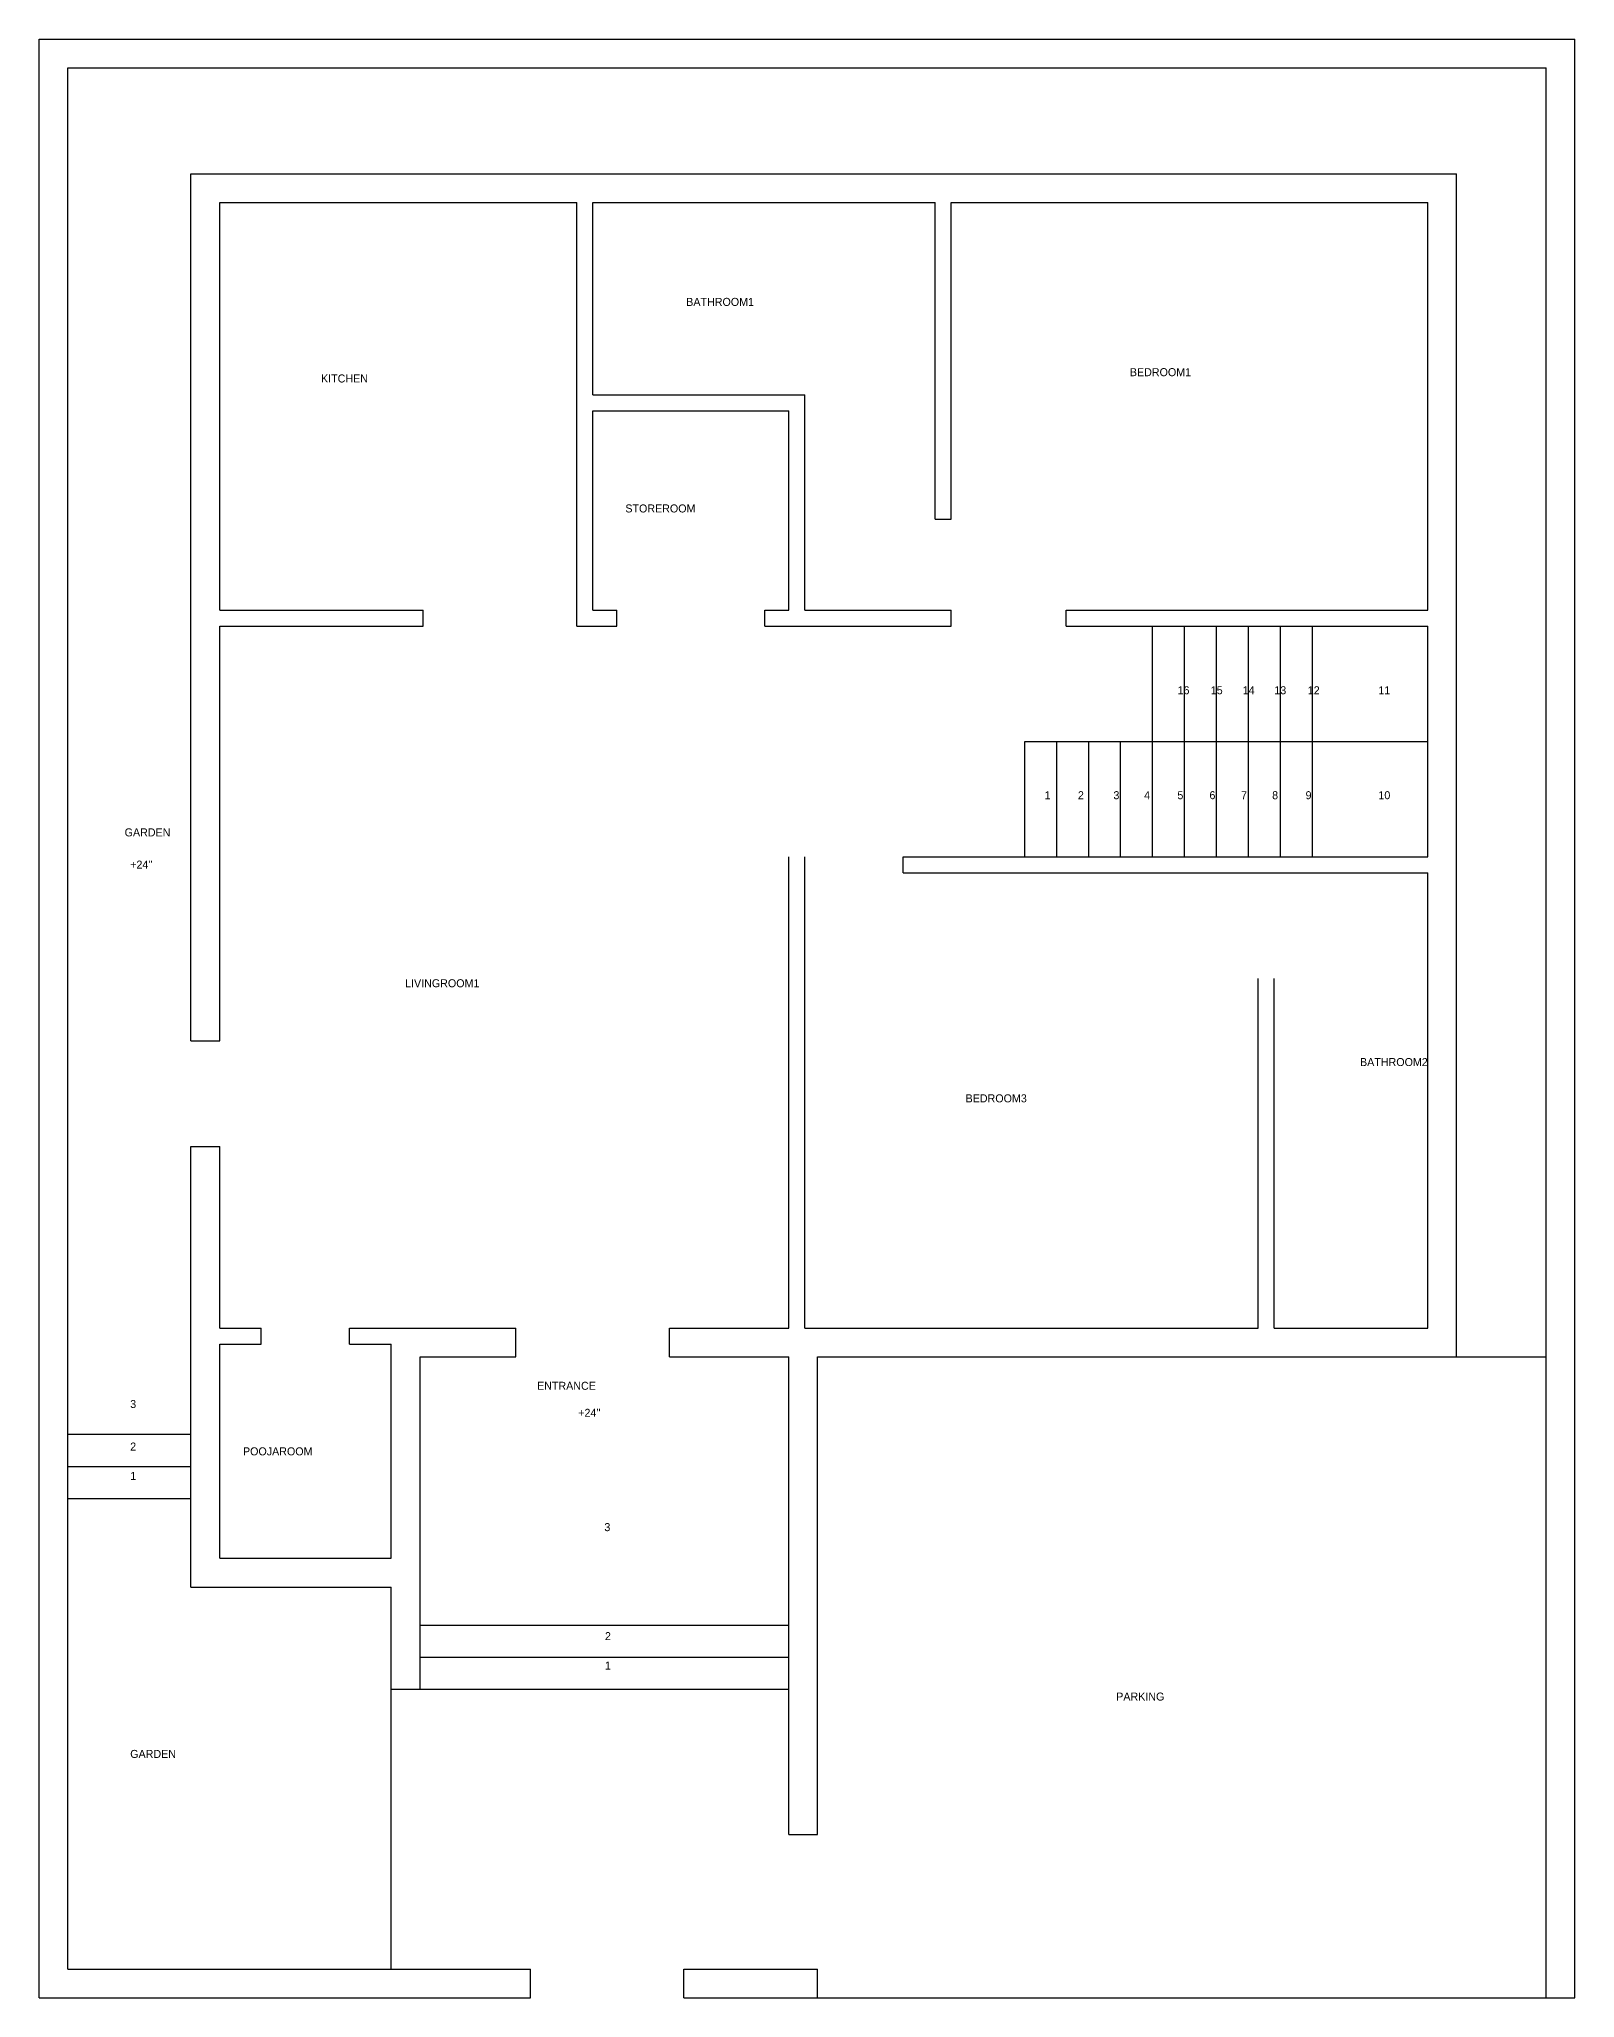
# Model space of a CAD drawing. Header units: metres. Extents: x 0 to 1407, y 0 to 612.
# Drawn here: x 0 to 480, y 0 to 612 of the extents above; entities that cross this region are included whole.
import ezdxf

# ---------------------------------------------------------------- set-up
doc = ezdxf.new("R2010")
doc.units = ezdxf.units.M
for name, color, linetype in [('BathRoom1', 7, 'Continuous'), ('BathRoom2', 7, 'Continuous'), ('BedRoom1', 7, 'Continuous'), ('BedRoom3', 7, 'Continuous'), ('Boundary', 7, 'Continuous'), ('Entrance_Staircase', 7, 'Continuous'), ('Garden', 7, 'Continuous'), ('Garden_Staircase', 7, 'Continuous'), ('Kitchen', 7, 'Continuous'), ('LivingRoom1', 7, 'Continuous'), ('Parking', 7, 'Continuous'), ('PoojaRoom', 7, 'Continuous'), ('Staircase', 7, 'Continuous'), ('StoreRoom', 7, 'Continuous')]:
    doc.layers.add(name, color=color, linetype=linetype)

msp = doc.modelspace()

# ---------------------------------------------------------------- linework, layer by layer
at = {"layer": 'BathRoom1'}
for p, q in [((173.04, 500.84), (173.04, 560.97)), ((173.04, 560.97), (280.04, 560.97)), ((280.04, 462.06), (280.04, 560.97)), ((173.04, 500.84), (239.29, 500.84)), ((239.29, 433.54), (239.29, 500.84)), ((280.04, 462.06), (285.04, 462.06)), ((239.29, 433.54), (285.04, 433.54)), ((285.04, 428.54), (285.04, 433.54))]:
    msp.add_line(p, q, dxfattribs=at)
at = {"layer": 'BathRoom2'}
for p, q in [((381.04, 351.54), (434.04, 351.54)), ((434.04, 209.24), (434.04, 351.54)), ((386.04, 209.24), (386.04, 318.51)), ((386.04, 209.24), (434.04, 209.24))]:
    msp.add_line(p, q, dxfattribs=at)
at = {"layer": 'BedRoom1'}
for p, q in [((285.04, 462.06), (285.04, 560.97)), ((285.04, 560.97), (434.04, 560.97)), ((434.04, 433.54), (434.04, 560.97)), ((321.04, 433.54), (434.04, 433.54)), ((321.04, 428.54), (321.04, 433.54))]:
    msp.add_line(p, q, dxfattribs=at)
at = {"layer": 'BedRoom3'}
for p, q in [((239.29, 209.24), (239.29, 356.54)), ((270.04, 351.54), (270.04, 356.54)), ((270.04, 351.54), (381.04, 351.54)), ((381.04, 209.24), (381.04, 318.51)), ((239.29, 209.24), (381.04, 209.24))]:
    msp.add_line(p, q, dxfattribs=at)
at = {"layer": 'Boundary'}
for p, q in [((0, 0), (0, 612)), ((0, 612), (480, 612)), ((480, 0), (480, 612)), ((153.54, 0), (153.54, 9)), ((0, 0), (153.54, 0)), ((201.54, 0), (243.29, 0)), ((471, 0), (480, 0))]:
    msp.add_line(p, q, dxfattribs=at)
at = {"layer": 'Entrance_Staircase'}
for p, q in [((149.04, 200.24), (149.04, 209.24)), ((197.04, 200.24), (197.04, 209.24)), ((119.04, 96.47), (119.04, 200.24)), ((119.04, 200.24), (149.04, 200.24)), ((197.04, 200.24), (234.29, 200.24)), ((234.29, 51.06), (234.29, 200.24)), ((119.04, 116.47), (234.29, 116.47)), ((119.04, 106.47), (234.29, 106.47)), ((110.04, 96.47), (119.04, 96.47)), ((119.04, 96.47), (234.29, 96.47)), ((234.29, 51.06), (243.29, 51.06)), ((201.54, 9), (243.29, 9)), ((201.54, 0), (201.54, 9))]:
    msp.add_line(p, q, dxfattribs=at)
at = {"layer": 'Garden'}
for p, q in [((9, 9), (9, 603)), ((9, 603), (471, 603)), ((471, 200.24), (471, 603)), ((47.43, 299.04), (47.43, 569.97)), ((47.43, 569.97), (443.04, 569.97)), ((443.04, 200.24), (443.04, 569.97)), ((47.43, 128.36), (47.43, 266.01)), ((47.43, 128.36), (110.04, 128.36)), ((110.04, 9), (110.04, 128.36)), ((9, 9), (153.54, 9))]:
    msp.add_line(p, q, dxfattribs=at)
at = {"layer": 'Garden_Staircase'}
for p, q in [((9, 176.07), (47.43, 176.07)), ((9, 166.07), (47.43, 166.07)), ((9, 156.07), (47.43, 156.07))]:
    msp.add_line(p, q, dxfattribs=at)
at = {"layer": 'Kitchen'}
for p, q in [((56.43, 433.54), (56.43, 560.97)), ((56.43, 560.97), (168.04, 560.97)), ((168.04, 428.54), (168.04, 560.97)), ((56.43, 433.54), (120.04, 433.54)), ((120.04, 428.54), (120.04, 433.54))]:
    msp.add_line(p, q, dxfattribs=at)
at = {"layer": 'LivingRoom1'}
for p, q in [((56.43, 299.04), (56.43, 428.54)), ((56.43, 428.54), (120.04, 428.54)), ((168.04, 428.54), (180.54, 428.54)), ((226.79, 428.54), (285.04, 428.54)), ((234.29, 209.24), (234.29, 356.54)), ((47.43, 299.04), (56.43, 299.04)), ((47.43, 266.01), (56.43, 266.01)), ((56.43, 209.24), (56.43, 266.01)), ((56.43, 209.24), (69.43, 209.24)), ((97.04, 209.24), (110.04, 209.24)), ((110.04, 209.24), (149.04, 209.24)), ((197.04, 209.24), (234.29, 209.24))]:
    msp.add_line(p, q, dxfattribs=at)
at = {"layer": 'Parking'}
for p, q in [((243.29, 51.06), (243.29, 200.24)), ((243.29, 200.24), (471, 200.24)), ((471, 0), (471, 200.24)), ((243.29, 0), (243.29, 9)), ((243.29, 0), (471, 0))]:
    msp.add_line(p, q, dxfattribs=at)
at = {"layer": 'PoojaRoom'}
for p, q in [((69.43, 204.24), (69.43, 209.24)), ((97.04, 204.24), (97.04, 209.24)), ((56.43, 137.36), (56.43, 204.24)), ((56.43, 204.24), (69.43, 204.24)), ((97.04, 204.24), (110.04, 204.24)), ((110.04, 137.36), (110.04, 204.24)), ((56.43, 137.36), (110.04, 137.36))]:
    msp.add_line(p, q, dxfattribs=at)
at = {"layer": 'Staircase'}
for p, q in [((321.04, 428.54), (434.04, 428.54)), ((348.04, 356.54), (348.04, 428.54)), ((358.04, 356.54), (358.04, 428.54)), ((368.04, 356.54), (368.04, 428.54)), ((378.04, 356.54), (378.04, 428.54)), ((388.04, 356.54), (388.04, 428.54)), ((398.04, 356.54), (398.04, 428.54)), ((434.04, 356.54), (434.04, 428.54)), ((308.04, 392.54), (434.04, 392.54)), ((308.04, 356.54), (308.04, 392.54)), ((318.04, 356.54), (318.04, 392.54)), ((328.04, 356.54), (328.04, 392.54)), ((338.04, 356.54), (338.04, 392.54)), ((270.04, 356.54), (434.04, 356.54))]:
    msp.add_line(p, q, dxfattribs=at)
at = {"layer": 'StoreRoom'}
for p, q in [((173.04, 433.54), (173.04, 495.84)), ((173.04, 495.84), (234.29, 495.84)), ((234.29, 433.54), (234.29, 495.84)), ((173.04, 433.54), (180.54, 433.54)), ((180.54, 428.54), (180.54, 433.54)), ((226.79, 428.54), (226.79, 433.54)), ((226.79, 433.54), (234.29, 433.54))]:
    msp.add_line(p, q, dxfattribs=at)

# ---------------------------------------------------------------- texts
at = {"layer": 'BathRoom1', "insert": (202.26, 531.16), "char_height": 2.5, "attachment_point": 1}
msp.add_mtext('BATHROOM1', dxfattribs=at)
at = {"layer": 'BathRoom2', "insert": (412.86, 293.64), "char_height": 2.5, "attachment_point": 1}
msp.add_mtext('BATHROOM2', dxfattribs=at)
at = {"layer": 'BedRoom1', "insert": (340.92, 509.2), "char_height": 2.5, "attachment_point": 1}
msp.add_mtext('BEDROOM1', dxfattribs=at)
at = {"layer": 'BedRoom3', "insert": (289.57, 282.3), "char_height": 2.5, "attachment_point": 1}
msp.add_mtext('BEDROOM3', dxfattribs=at)
at = {"layer": 'Entrance_Staircase', "char_height": 2.5, "attachment_point": 1}
for s, insert in [('ENTRANCE', (155.62, 192.49)), ("+24''", (168.5, 184.05)), ('3', (176.67, 148.32)), ('2', (176.85, 114.26)), ('1', (176.85, 105.07))]:
    msp.add_mtext(s, dxfattribs=dict(at, insert=insert))
at = {"layer": 'Garden', "char_height": 2.5, "attachment_point": 1}
for s, insert in [('GARDEN', (26.72, 365.4)), ("+24''", (28.46, 355.34)), ('GARDEN', (28.46, 77.46))]:
    msp.add_mtext(s, dxfattribs=dict(at, insert=insert))
at = {"layer": 'Garden_Staircase', "char_height": 2.5, "attachment_point": 1}
for s, insert in [('3', (28.46, 186.8)), ('2', (28.46, 173.5)), ('1', (28.46, 164.31))]:
    msp.add_mtext(s, dxfattribs=dict(at, insert=insert))
at = {"layer": 'Kitchen', "insert": (88.1, 507.23), "char_height": 2.5, "attachment_point": 1}
msp.add_mtext('KITCHEN', dxfattribs=at)
at = {"layer": 'LivingRoom1', "insert": (114.39, 318.26), "char_height": 2.5, "attachment_point": 1}
msp.add_mtext('LIVINGROOM1', dxfattribs=at)
at = {"layer": 'Parking', "insert": (336.65, 95.38), "char_height": 2.5, "attachment_point": 1}
msp.add_mtext('PARKING', dxfattribs=at)
at = {"layer": 'PoojaRoom', "insert": (63.71, 172), "char_height": 2.5, "attachment_point": 1}
msp.add_mtext('POOJAROOM', dxfattribs=at)
at = {"layer": 'Staircase', "char_height": 2.5, "attachment_point": 1}
for s, insert in [('16', (355.82, 409.81)), ('15', (366.21, 409.81)), ('14', (376.18, 409.81)), ('13', (386.07, 409.81)), ('12', (396.53, 409.81)), ('11', (418.6, 409.81)), ('1', (314.29, 377.02)), ('2', (324.68, 377.02)), ('3', (335.78, 377.02)), ('4', (345.38, 377.02)), ('5', (355.77, 377.02)), ('6', (365.79, 377.02)), ('7', (375.68, 377.02)), ('8', (385.39, 377.02)), ('9', (395.84, 377.02)), ('10', (418.6, 377.02))]:
    msp.add_mtext(s, dxfattribs=dict(at, insert=insert))
at = {"layer": 'StoreRoom', "insert": (183.22, 466.62), "char_height": 2.5, "attachment_point": 1}
msp.add_mtext('STOREROOM', dxfattribs=at)

doc.saveas('drawing.dxf')
